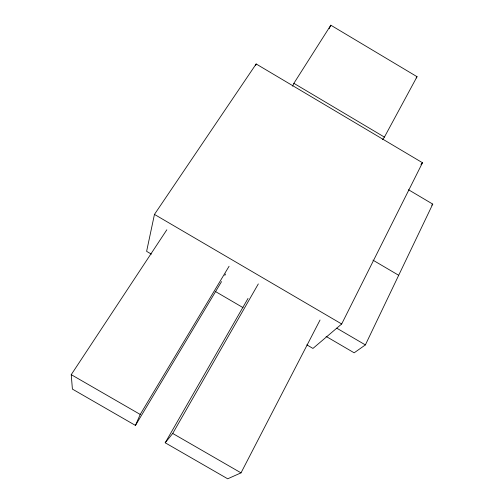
<?xml version="1.0" encoding="UTF-8"?>
<svg xmlns="http://www.w3.org/2000/svg" width="504" height="504" viewBox="0 0 504 504"><rect width="100%" height="100%" fill="white"/><g stroke="black" fill="none" stroke-linecap="round" stroke-linejoin="round"><path stroke-width="0.76" d="M306.835 344.862L312.946 348.428L341.68 323.984L422.491 162.742L256.164 63.977L154.457 214.408L146.614 251.351L151.364 254.123M255.641 65.451L256.164 63.977M166.824 229.799L71.24 374.655L72.4 389.088L135.456 425.426L140.213 414.446L229.087 266.251M292.591 86.153L293.876 83.324L330.819 25.2L417.041 76.696L384.413 137.101L382.549 139.621M329.144 28.722L330.819 25.2M326.082 336.407L354.154 352.813L365.375 344.912L432.76 204.114L408.479 189.731M248.018 298.431L165.205 442.789L227.695 478.8L241.019 472.859L320.04 320.027M224.809 275.386L225.527 274.006M165.205 442.789L172.721 433.459L258.313 283.922M135.456 425.426L221.552 281.597M416.128 77.975L417.041 76.696M420.941 164.487L422.491 162.742M431.657 205.185L432.76 204.114M71.24 374.655L140.213 414.446M172.721 433.459L241.019 472.859M215.183 291.369L243.016 307.616M154.457 214.408L341.68 323.984M336.722 328.154L365.375 344.912M372.922 260.127L398.696 275.297M293.876 83.324L384.413 137.101"/></g></svg>
